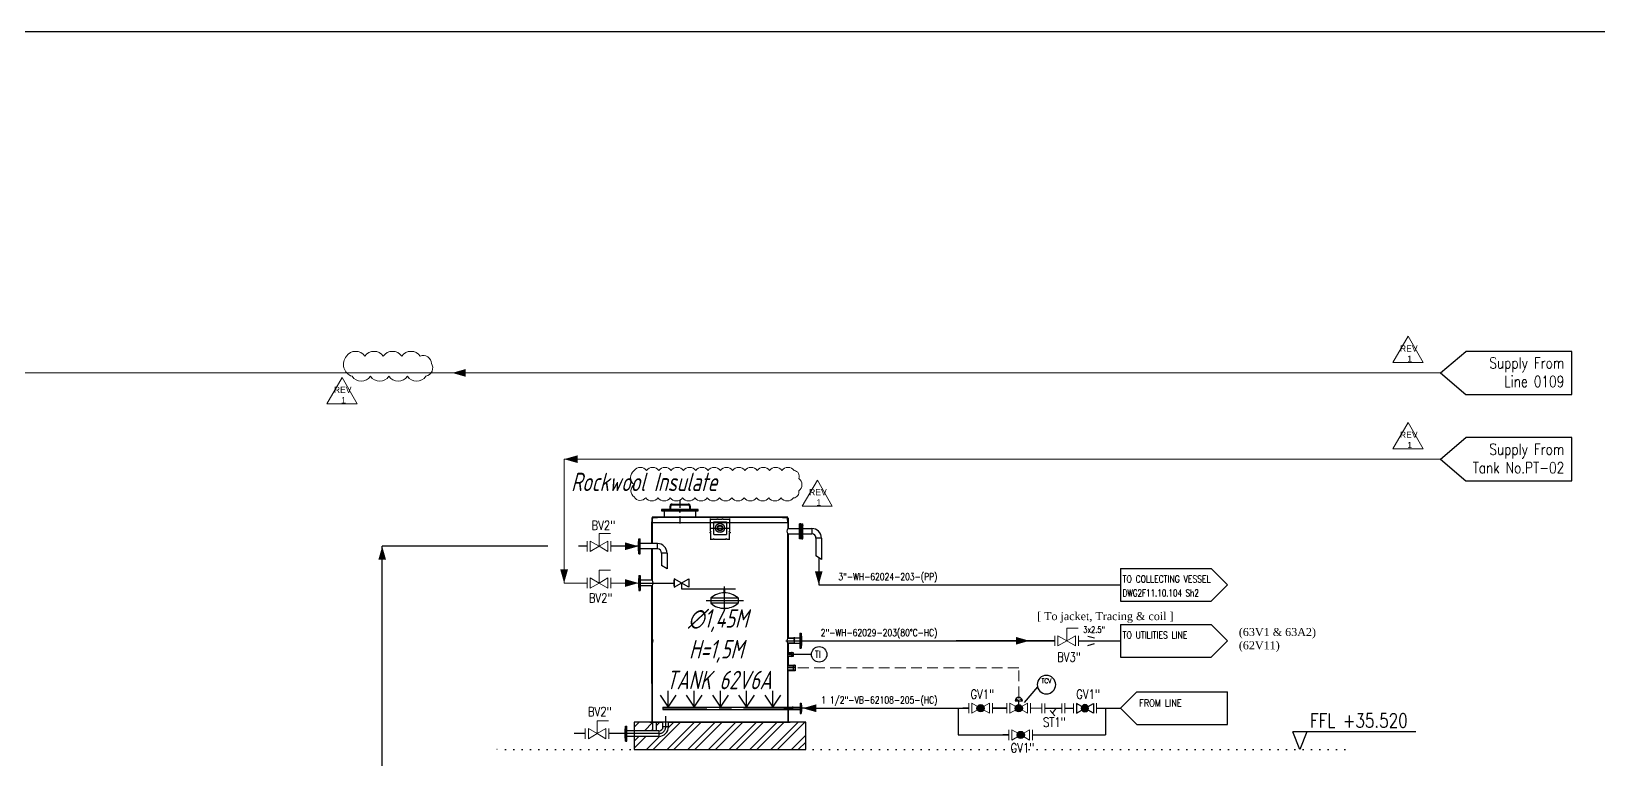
# Model space of a CAD drawing. Extents: x -29512 to 147477, y -5232 to 39709.
# Drawn here: x 138019.5 to 138274.2, y 8799.5 to 8917.7 of the extents above; entities that cross this region are included whole.
import ezdxf
from ezdxf.enums import TextEntityAlignment as Align

# ---------------------------------------------------------------- set-up
doc = ezdxf.new("R2010")
doc.units = 0
for name, pattern in [('ASSI', [16, 10, -2, 2, -2]), ('DASHDOT', [25.4, 12.7, -6.35, 0, -6.35]), ('DOTTED', [0.25, 0, -0.25]), ('HIDDEN', [0.375, 0.25, -0.125]), ('TRATTEGGIO', [5.5, 4, -1.5])]:
    doc.linetypes.add(name, pattern=pattern)
doc.layers.get('0').update_dxf_attribs({"linetype": 'CONTINUOUS'})
for name, color, linetype in [('DIMENSION', 3, 'CONTINUOUS'), ('NUVOLA', 6, 'CONTINUOUS'), ('P-0001', 7, 'CONTINUOUS'), ('RED', 1, 'CONTINUOUS'), ('roller', 11, 'CONTINUOUS'), ('S', 7, 'CONTINUOUS')]:
    doc.layers.add(name, color=color, linetype=linetype)
doc.layers.add('FITTING', color=7, linetype='CONTINUOUS', lineweight=13)
doc.layers.add('TAG', color=140, linetype='CONTINUOUS', lineweight=13)
doc.styles.add('A6', font='arial.ttf', dxfattribs={"height": 0.6})
doc.styles.add('C4', font='COMPLEX', dxfattribs={"height": 0.4})
doc.styles.add('Romans100', font='romans.shx', dxfattribs={"width": 0.8, "height": 200})
doc.styles.add('S25', font='SIMPLEX', dxfattribs={"width": 0.8, "height": 0.25})
doc.styles.add('S3', font='SIMPLEX', dxfattribs={"width": 0.9, "height": 0.3})
doc.styles.add('S35S', font='SIMPLEX', dxfattribs={"width": 0.5, "height": 0.35})
doc.styles.add('S3S', font='SIMPLEX', dxfattribs={"width": 0.7, "height": 0.3})
doc.styles.add('STYLE4', font='isocp.shx', dxfattribs={"width": 0.8, "oblique": 15, "height": 2})
pattern_1 = [(135, (138099.89216, 8775.12378), (-0.020797258, -0.020797258), [])]
pattern_2 = [(45, (138099.89216, 8775.12378), (-0.025996573, 0.025996573), [])]

# ---------------------------------------------------------------- blocks, each defined once
blk = doc.blocks.new('LOSAN', base_point=(47, 38))
for p, q in [((47, 38.7), (50.9, 38.7)), ((47, 37.3), (50.9, 37.3))]:
    blk.add_line(p, q)
at = {"layer": 'S'}
for tag, p, height, style, width in [('3', (47.1, 38.1), 0.35, 'S35S', 0.5), ('1', (47.1, 38.1), 0.3, 'S3', 0.9), ('4', (47.1, 37.5), 0.35, 'S35S', 0.5), ('2', (47.1, 37.5), 0.3, 'S3', 0.9)]:
    blk.add_attdef(tag, p, '', height=height, dxfattribs=dict(at, style=style, width=width))
blk = doc.blocks.new('STRUM', base_point=(33, 38))
blk.add_circle((33, 38), 0.6)
at = {"width": 0.9}
for tag, height, style, p in [('2', 0.3, 'S3', (33, 38.1)), ('1', 0.25, 'S25', (33, 37.6))]:
    blk.add_attdef(tag, text='', height=height, dxfattribs=dict(at, style=style)).set_placement(p, align=Align.CENTER)

msp = doc.modelspace()

# ---------------------------------------------------------------- hatches: boundary and pattern name
h = msp.add_hatch(color=256)
edge = h.paths.add_edge_path()
edge.add_arc((138173.7356, 8807.8003), 0.5901, 0, 360)
h = msp.add_hatch(color=256)
edge = h.paths.add_edge_path()
edge.add_arc((138179.9331, 8807.8003), 0.5901, 0, 360)
h = msp.add_hatch(color=256)
edge = h.paths.add_edge_path()
edge.add_arc((138190.6891, 8807.8003), 0.5901, -180, 180, ccw=False)
h = msp.add_hatch(color=256)
edge = h.paths.add_edge_path()
edge.add_arc((138180.248, 8803.4606), 0.5901, 0, 360)
at = {"layer": 'FITTING', "linetype": 'ByBlock', "lineweight": 5, "ltscale": 0.5}
h = msp.add_hatch(dxfattribs=at)
h.set_pattern_fill('ANSI32', color=252, scale=0.25, style=0)
h.set_pattern_definition([(45, (-3150.1367, -324.0055), (-1.683798023, 1.683798023), []), (45, (-3149.0142, -324.0055), (-1.683798023, 1.683798023), [])])
h.paths.add_polyline_path([(138145.3461, 8801.0792), (138145.3461, 8805.5209), (138123.0092, 8805.5209), (138123.0092, 8804.8032, -0.41421356), (138121.4453, 8803.2392), (138117.4327, 8803.2392), (138117.4327, 8801.0792)])
h.paths.add_polyline_path([(138120.4387, 8804.126), (138120.4387, 8805.5209), (138117.4327, 8805.5209), (138117.4327, 8804.126)], flags=16)
h.paths.add_polyline_path([(138121.4453, 8804.126, 0.41421356), (138122.1225, 8804.8032), (138122.1225, 8805.5209), (138121.027, 8805.5209), (138121.027, 8804.126)], flags=16)
at = {"layer": 'P-0001', "linetype": 'Continuous'}
h = msp.add_hatch(dxfattribs=at)
h.set_pattern_fill('_U', color=256, scale=0.036765, angle=45, style=0, pattern_type=0)
h.set_pattern_definition(pattern_2)
edge = h.paths.add_edge_path()
edge.add_line((138120.3747, 8837.9473), (138120.36, 8837.9473))
edge.add_line((138120.36, 8837.9473), (138120.36, 8838.8297))
edge.add_line((138120.36, 8838.8297), (138121.2423, 8838.8297))
edge.add_line((138121.2423, 8838.8297), (138121.2423, 8838.815))
edge.add_arc((138121.1835, 8838.815), 0.0588, 270, 360, ccw=False)
edge.add_line((138121.1835, 8838.7562), (138120.5511, 8838.7562))
edge.add_arc((138120.5511, 8838.6385), 0.1176, 90, 180)
edge.add_line((138120.4335, 8838.6385), (138120.4335, 8838.0062))
edge.add_arc((138120.3747, 8838.0062), 0.0588, 270, 360, ccw=False)
h = msp.add_hatch(dxfattribs=at)
h.set_pattern_fill('_U', color=256, scale=0.036765, angle=45, style=0, pattern_type=0)
h.set_pattern_definition(pattern_2)
edge = h.paths.add_edge_path()
edge.add_line((138142.4041, 8837.9473), (138142.4188, 8837.9473))
edge.add_line((138142.4188, 8837.9473), (138142.4188, 8838.8297))
edge.add_line((138142.4188, 8838.8297), (138141.5364, 8838.8297))
edge.add_line((138141.5364, 8838.8297), (138141.5364, 8838.815))
edge.add_arc((138141.5953, 8838.815), 0.0588, 180, 270)
edge.add_line((138141.5953, 8838.7562), (138142.2276, 8838.7562))
edge.add_arc((138142.2276, 8838.6385), 0.1176, 0, 90, ccw=False)
edge.add_line((138142.3453, 8838.6385), (138142.3453, 8838.0062))
edge.add_arc((138142.4041, 8838.0062), 0.0588, 180, 270)
h = msp.add_hatch(dxfattribs=at)
h.set_pattern_fill('_U', color=256, scale=0.029412, angle=135, style=0, pattern_type=0)
h.set_pattern_definition(pattern_1)
h.paths.add_polyline_path([(138142.4188, 8816.8738), (138143.3011, 8816.8738), (138143.3011, 8816.7842), (138143.0438, 8816.7762), (138143.0438, 8816.7598), (138142.4188, 8816.7598)])
h = msp.add_hatch(dxfattribs=at)
h.set_pattern_fill('_U', color=256, scale=0.029412, angle=135, style=0, pattern_type=0)
h.set_pattern_definition(pattern_1)
h.paths.add_polyline_path([(138142.4188, 8816.2267), (138143.3011, 8816.2267), (138143.3011, 8816.3163), (138143.0438, 8816.3243), (138143.0438, 8816.3407), (138142.4188, 8816.3407)])
h = msp.add_hatch(dxfattribs=at)
h.set_pattern_fill('_U', color=256, scale=0.029412, angle=135, style=0, pattern_type=0)
h.set_pattern_definition(pattern_1)
h.paths.add_polyline_path([(138143.3085, 8814.6789), (138143.5806, 8814.6874), (138143.5806, 8814.815), (138142.4188, 8814.815), (138142.4188, 8814.6642), (138143.3085, 8814.6642)])
h = msp.add_hatch(dxfattribs=at)
h.set_pattern_fill('_U', color=256, scale=0.029412, angle=135, style=0, pattern_type=0)
h.set_pattern_definition(pattern_1)
h.paths.add_polyline_path([(138142.4188, 8813.8738), (138142.4188, 8814.0245), (138143.3085, 8814.0245), (138143.3085, 8813.9995), (138143.5806, 8813.9911), (138143.5806, 8813.8738), (138142.4776, 8813.8738)])

# ---------------------------------------------------------------- linework, layer by layer
at = {"color": 1, "lineweight": 20}
for p, q in [((138243.2294, 8868.2096), (138240.7364, 8863.9555)), ((138243.2294, 8868.2096), (138245.6381, 8863.9555)), ((138240.7364, 8863.9555), (138245.6381, 8863.9555)), ((138069.9963, 8861.4913), (138067.5033, 8857.2371)), ((138069.9963, 8861.4913), (138072.405, 8857.2371)), ((138067.5033, 8857.2371), (138072.405, 8857.2371)), ((138243.2294, 8854.2022), (138240.7364, 8849.9481)), ((138243.2294, 8854.2022), (138245.6381, 8849.9481)), ((138240.7364, 8849.9481), (138245.6381, 8849.9481)), ((138147.2182, 8844.8694), (138144.7252, 8840.6153)), ((138147.2182, 8844.8694), (138149.6269, 8840.6153)), ((138144.7252, 8840.6153), (138149.6269, 8840.6153))]:
    msp.add_line(p, q, dxfattribs=at)
for p, q in [((138248.457, 8862.263), (138252.6071, 8865.7607)), ((138269.7824, 8865.7607), (138252.6071, 8865.7607)), ((138269.7824, 8858.7652), (138269.7824, 8865.7607)), ((138248.457, 8862.263), (138252.6071, 8858.7652)), ((138252.6071, 8858.7652), (138269.7824, 8858.7652)), ((138248.457, 8848.2556), (138252.6071, 8851.7533)), ((138269.7824, 8851.7533), (138252.6071, 8851.7533)), ((138269.7824, 8844.7578), (138269.7824, 8851.7533)), ((138248.457, 8848.2556), (138252.6071, 8844.7578)), ((138252.6071, 8844.7578), (138269.7824, 8844.7578)), ((138196.4476, 8830.5094), (138196.4476, 8825.2127)), ((138211.2025, 8830.5094), (138213.8508, 8827.8611)), ((138213.8508, 8827.8611), (138211.2025, 8825.2127)), ((138196.4476, 8821.4044), (138196.4476, 8816.1078)), ((138211.2025, 8821.4044), (138213.8508, 8818.7561)), ((138213.8508, 8818.7561), (138211.2025, 8816.1078)), ((138182.9726, 8811.2955), (138180.8334, 8808.7238)), ((138199.0959, 8810.4486), (138196.4766, 8807.8003)), ((138179.9331, 8808.9805), (138180.5232, 8808.9805)), ((138179.9331, 8807.8003), (138179.9331, 8808.9805)), ((138189.3122, 8808.5871), (138189.3122, 8807.0135)), ((138192.066, 8807.0135), (138189.3122, 8808.5871)), ((138189.3122, 8807.0135), (138192.066, 8808.5871)), ((138192.066, 8808.5871), (138192.066, 8807.0135)), ((138196.4766, 8807.8003), (138199.0959, 8805.152))]:
    msp.add_line(p, q)
at = {"color": 7, "lineweight": 20}
for p, q in [((138113.5719, 8836.1794), (138111.7271, 8836.1794)), ((138111.7271, 8834.1096), (138111.7271, 8836.1794)), ((138111.7271, 8828.1375), (138111.7271, 8830.2073)), ((138113.5719, 8830.2073), (138111.7271, 8830.2073)), ((138187.7326, 8818.7561), (138187.7326, 8820.8259)), ((138189.5774, 8820.8259), (138187.7326, 8820.8259)), ((138111.4239, 8803.6826), (138111.4239, 8805.7525)), ((138113.2687, 8805.7525), (138111.4239, 8805.7525))]:
    msp.add_line(p, q, dxfattribs=at)
at = {"lineweight": 15}
for p, q in [((138181.8554, 8807.8003), (138183.6995, 8807.8003)), ((138185.0319, 8807.4463), (138185.7944, 8806.5962)), ((138186.0349, 8807.8), (138185.4131, 8807.0213))]:
    msp.add_line(p, q, dxfattribs=at)
for points in [[(138183.6995, 8808.586), (138183.6995, 8807.0124)], [(138184.1941, 8808.586), (138184.1941, 8807.0124)], [(138186.9479, 8808.586), (138186.9479, 8807.0124)], [(138188.8175, 8808.586), (138188.8175, 8807.0124)]]:
    msp.add_lwpolyline(points, dxfattribs=at)
for centre in [(138173.7356, 8807.8003), (138179.9331, 8807.8003), (138180.248, 8803.4606)]:
    msp.add_circle(centre, 0.5901)
at = {"extrusion": (0, 0, -1)}
msp.add_ellipse((138190.6891, 8807.8003), major_axis=(-0.4173, 0.4173), ratio=1, start_param=5.49778714, end_param=11.78097245, dxfattribs=at)
at = {"layer": 'DIMENSION', "color": 7, "linetype": 'DASHDOT', "ltscale": 0.1}
msp.add_line((138124.858, 8841.6155), (138124.858, 8837.8097), dxfattribs=at)
at = {"layer": 'DIMENSION', "color": 0, "linetype": 'ByBlock', "ltscale": 0.5}
for p, q in [((138144.2938, 8837.495), (138144.2228, 8837.4464)), ((138144.2325, 8837.5006), (138144.2813, 8837.4394)), ((138144.9114, 8837.495), (138144.8404, 8837.4464)), ((138144.8502, 8837.5006), (138144.8989, 8837.4394)), ((138144.2938, 8835.6568), (138144.2228, 8835.6081)), ((138144.2325, 8835.6624), (138144.2813, 8835.6012)), ((138144.9114, 8835.6568), (138144.8404, 8835.6081)), ((138144.8502, 8835.6624), (138144.8989, 8835.6012)), ((138146.3068, 8836.9941), (138146.3068, 8836.1073)), ((138146.984, 8835.4301), (138146.984, 8832.5538)), ((138147.8708, 8835.4301), (138147.8708, 8831.9801)), ((138121.8965, 8832.989), (138121.8965, 8831.0015)), ((138122.7833, 8832.989), (138122.7833, 8830.4278)), ((138147.8708, 8831.9801), (138146.984, 8832.5538)), ((138122.7833, 8830.4278), (138121.8965, 8831.0015)), ((138146.2488, 8816.5503), (138143.3747, 8816.5503)), ((138213.8508, 8805.152), (138213.8508, 8810.4486)), ((138122.0842, 8807.987), (138122.0842, 8807.6135)), ((138145.2306, 8807.8003), (138171.8133, 8807.8003)), ((138170.0702, 8807.8003), (138170.0702, 8803.4606)), ((138171.8133, 8807.8003), (138170.8456, 8807.8003)), ((138170.8456, 8807.8003), (138171.8133, 8807.8003)), ((138178.0107, 8807.8003), (138175.658, 8807.8003)), ((138175.658, 8807.8003), (138178.0107, 8807.8003)), ((138179.9331, 8808.9805), (138179.3429, 8808.9805)), ((138179.3429, 8808.9805), (138179.9331, 8808.9805)), ((138184.1941, 8807.7992), (138186.9479, 8807.7992)), ((138187.4426, 8807.8003), (138188.8175, 8807.8003)), ((138192.5606, 8807.8013), (138196.4766, 8807.8003)), ((138194.0396, 8807.8003), (138194.0396, 8803.4606)), ((138109.5016, 8803.6826), (138107.6826, 8803.6826)), ((138170.0702, 8803.4606), (138178.3257, 8803.4606)), ((138178.3257, 8803.4606), (138177.3579, 8803.4606)), ((138177.3579, 8803.4606), (138178.3257, 8803.4606)), ((138182.1704, 8803.4606), (138194.0396, 8803.4606))]:
    msp.add_line(p, q, dxfattribs=at)
at = {"layer": 'DIMENSION', "color": 1, "linetype": 'ByBlock', "ltscale": 0.5}
for p, q in [((138076.4977, 8709.3713), (138076.4977, 8834.1096)), ((138103.4056, 8834.1096), (138076.4977, 8834.1096)), ((138109.8048, 8834.1096), (138108.4181, 8834.1096)), ((138118.1541, 8834.1096), (138113.6495, 8834.1096)), ((138147.4274, 8832.2669), (138147.4274, 8827.8611)), ((138147.4274, 8827.8611), (138196.4476, 8827.8611)), ((138142.0597, 8818.7561), (138185.8103, 8818.7561)), ((138169.7364, 8818.7561), (138185.8103, 8818.7561)), ((138185.8103, 8818.7561), (138169.7364, 8818.7561)), ((138189.655, 8818.7561), (138196.4476, 8818.7561))]:
    msp.add_line(p, q, dxfattribs=at)
at = {"layer": 'DIMENSION', "color": 4, "linetype": 'HIDDEN', "lineweight": 13, "ltscale": 7}
for p, q in [((138179.9331, 8814.3444), (138143.5806, 8814.3444)), ((138179.9331, 8809.5706), (138179.9331, 8814.3444))]:
    msp.add_line(p, q, dxfattribs=at)
at = {"layer": 'DIMENSION', "color": 6, "linetype": 'ByBlock', "ltscale": 0.5}
for p, q in [((138225.6059, 8801.0792), (138224.4694, 8803.9854)), ((138244.461, 8803.9854), (138224.4694, 8803.9854)), ((138226.7424, 8803.9854), (138225.6059, 8801.0792))]:
    msp.add_line(p, q, dxfattribs=at)
at = {"layer": 'DIMENSION', "color": 0, "linetype": 'DOTTED', "ltscale": 5}
msp.add_line((138232.8988, 8801.0792), (138095.1372, 8801.0792), dxfattribs=at)
at = {"layer": 'DIMENSION', "color": 6, "linetype": 'ByBlock', "ltscale": 0.5}
msp.add_lwpolyline([(138331.6955, 8607.5529), (137776.1705, 8607.5529), (137776.1705, 8917.7329), (138331.6955, 8917.7329)], close=True, dxfattribs=at)
at = {"layer": 'DIMENSION', "color": 0, "linetype": 'ByBlock', "ltscale": 0.5}
msp.add_lwpolyline([(138117.4327, 8801.0792), (138145.3461, 8801.0792), (138145.3461, 8805.5209), (138117.4327, 8805.5209)], close=True, dxfattribs=at)
msp.add_circle((138147.5025, 8816.5503), 1.2537, dxfattribs=at)
msp.add_arc((138179.9331, 8808.9805), 0.5901, 0, 180, dxfattribs=at)
at = {"layer": 'DIMENSION', "color": 3, "linetype": 'Continuous', "ltscale": 0.5}
for points in [[(138087.8657, 8862.263), (138090.0687, 8861.6335), (138090.0687, 8862.8924)], [(138106.0556, 8848.2556), (138108.2587, 8847.6261), (138108.2587, 8848.885)]]:
    msp.add_solid(points, dxfattribs=at)
at = {"layer": 'DIMENSION', "color": 1, "linetype": 'ByBlock', "ltscale": 0.5}
for points in [[(138076.4977, 8834.1096), (138077.1271, 8831.9065), (138075.8683, 8831.9065)], [(138118.1541, 8834.1096), (138115.951, 8833.4801), (138115.951, 8834.739)], [(138147.4274, 8827.8611), (138146.798, 8830.0641), (138148.0569, 8830.0641)], [(138181.6663, 8818.7561), (138179.4633, 8818.1267), (138179.4633, 8819.3856)]]:
    msp.add_solid(points, dxfattribs=at)
at = {"layer": 'FITTING', "color": 3, "linetype": 'ByBlock', "ltscale": 0.5}
for p, q in [((138087.8657, 8862.263), (137949.7995, 8862.263)), ((138087.8657, 8862.263), (138248.457, 8862.263)), ((138106.0556, 8828.1375), (138106.0556, 8848.2556)), ((138106.0556, 8848.2556), (138248.457, 8848.2556)), ((138109.8048, 8828.1375), (138106.0556, 8828.1375)), ((138118.1541, 8828.1375), (138113.6495, 8828.1375))]:
    msp.add_line(p, q, dxfattribs=at)
at = {"layer": 'FITTING', "lineweight": 20}
for p, q in [((138109.8048, 8833.2853), (138109.8048, 8834.9339)), ((138113.6495, 8833.2853), (138113.6495, 8834.9339)), ((138109.8048, 8827.3132), (138109.8048, 8828.9618)), ((138113.6495, 8827.3132), (138113.6495, 8828.9618)), ((138185.8103, 8817.9318), (138185.8103, 8819.5804)), ((138189.655, 8817.9318), (138189.655, 8819.5804)), ((138171.8133, 8806.976), (138171.8133, 8808.6246)), ((138175.658, 8806.976), (138175.658, 8808.6246)), ((138178.0107, 8806.976), (138178.0107, 8808.6246)), ((138181.8554, 8806.976), (138181.8554, 8808.6246)), ((138187.4426, 8806.976), (138187.4426, 8808.6246)), ((138192.5606, 8806.977), (138192.5606, 8808.6256)), ((138109.5016, 8802.8583), (138109.5016, 8804.5069)), ((138113.3463, 8802.8583), (138113.3463, 8804.5069)), ((138178.3257, 8802.6363), (138178.3257, 8804.2849)), ((138182.1704, 8802.6363), (138182.1704, 8804.2849))]:
    msp.add_line(p, q, dxfattribs=at)
at = {"layer": 'FITTING', "color": 6, "linetype": 'ByBlock', "ltscale": 0.5}
for points in [[(138070.6726, 8864.9859, -0.52056705), (138073.6726, 8864.9859, -0.52056705), (138076.6726, 8864.9859, -0.52056705), (138079.6726, 8864.9859, -0.52056705), (138082.6726, 8864.9859, -0.52056705), (138084.493, 8863.8063, -0.52056705), (138083.5893, 8861.7099, -0.52056705), (138080.5893, 8861.7099, -0.52056705), (138077.5893, 8861.7099, -0.52056705), (138074.5893, 8861.7099, -0.52056705), (138071.5893, 8861.7099, -0.52056705)], [(138117.4397, 8846.3892, -0.52056705), (138119.4397, 8846.3892, -0.52056705), (138121.4397, 8846.3892, -0.52056705), (138123.4397, 8846.3892, -0.52056705), (138125.4397, 8846.3892, -0.52056705), (138127.4397, 8846.3892, -0.52056705), (138129.4397, 8846.3892, -0.52056705), (138131.4397, 8846.3892, -0.52056705), (138133.4397, 8846.3892, -0.52056705), (138135.4397, 8846.3892, -0.52056705), (138137.4397, 8846.3892, -0.52056705), (138139.4397, 8846.3892, -0.52056705), (138141.4397, 8846.3892, -0.52056705), (138143.4397, 8846.3892, -0.52056705), (138144.1718, 8845.1213, -0.52056705), (138144.1718, 8843.1213, -0.52056705), (138143.309, 8841.9842, -0.52056705), (138141.309, 8841.9842, -0.52056705), (138139.309, 8841.9842, -0.52056705), (138137.309, 8841.9842, -0.52056705), (138135.309, 8841.9842, -0.52056705), (138133.309, 8841.9842, -0.52056705), (138131.309, 8841.9842, -0.52056705), (138129.309, 8841.9842, -0.52056705), (138127.309, 8841.9842, -0.52056705), (138125.309, 8841.9842, -0.52056705), (138123.309, 8841.9842, -0.52056705), (138121.309, 8841.9842, -0.52056705), (138119.309, 8841.9842, -0.52056705), (138117.4397, 8842.1149, -0.52056705), (138117.4397, 8844.1149, -0.52056705)]]:
    msp.add_lwpolyline(points, format="xyb", close=True, dxfattribs=at)
at = {"layer": 'FITTING', "lineweight": 20}
for points in [[(138111.7271, 8834.1096), (138110.2994, 8833.2853), (138110.2994, 8834.9339)], [(138111.7271, 8834.1096), (138113.1548, 8833.2853), (138113.1548, 8834.9339)], [(138111.7271, 8828.1375), (138110.2994, 8827.3132), (138110.2994, 8828.9618)], [(138111.7271, 8828.1375), (138113.1548, 8827.3132), (138113.1548, 8828.9618)], [(138187.7326, 8818.7561), (138186.3049, 8817.9318), (138186.3049, 8819.5804)], [(138187.7326, 8818.7561), (138189.1603, 8817.9318), (138189.1603, 8819.5804)], [(138173.7356, 8807.8003), (138172.3079, 8806.976), (138172.3079, 8808.6246)], [(138173.7356, 8807.8003), (138175.1634, 8806.976), (138175.1634, 8808.6246)], [(138179.9331, 8807.8003), (138178.5053, 8806.976), (138178.5053, 8808.6246)], [(138179.9331, 8807.8003), (138181.3608, 8806.976), (138181.3608, 8808.6246)], [(138111.4239, 8803.6826), (138109.9962, 8802.8583), (138109.9962, 8804.5069)], [(138111.4239, 8803.6826), (138112.8516, 8802.8583), (138112.8516, 8804.5069)], [(138180.248, 8803.4606), (138178.8203, 8802.6363), (138178.8203, 8804.2849)], [(138180.248, 8803.4606), (138181.6757, 8802.6363), (138181.6757, 8804.2849)]]:
    msp.add_lwpolyline(points, close=True, dxfattribs=at)
at = {"layer": 'FITTING', "linetype": 'ByBlock', "ltscale": 0.5}
msp.add_arc((138179.9331, 8808.6357), 0.6834, 30.294071, 149.705929, dxfattribs=at)
at = {"layer": 'FITTING', "color": 3, "linetype": 'ByBlock', "ltscale": 0.5}
for points in [[(138106.0556, 8828.1375), (138105.4262, 8830.3405), (138106.6851, 8830.3405)], [(138118.1541, 8828.1375), (138115.951, 8827.508), (138115.951, 8828.7669)]]:
    msp.add_solid(points, dxfattribs=at)
at = {"layer": 'P-0001', "linetype": 'Continuous'}
for p, q in [((138123.2702, 8840.0732), (138123.2702, 8840.6407)), ((138123.402, 8840.0732), (138123.402, 8840.6108)), ((138123.402, 8840.2243), (138123.402, 8840.6108)), ((138123.5933, 8840.9638), (138126.2238, 8840.9638)), ((138123.6039, 8840.8127), (138126.2132, 8840.8127)), ((138126.4152, 8840.6108), (138126.4152, 8840.0732)), ((138126.4152, 8840.6108), (138126.4152, 8840.2243)), ((138126.547, 8840.6407), (138126.547, 8840.0732)), ((138120.3011, 8838.6826), (138120.3011, 8838.0944)), ((138120.3011, 8838.6826), (138120.36, 8838.6826)), ((138120.3011, 8836.401), (138120.3011, 8838.0944)), ((138120.36, 8838.8297), (138120.36, 8838.6826)), ((138121.2423, 8838.8297), (138120.36, 8838.8297)), ((138120.36, 8838.6826), (138120.36, 8836.4585)), ((138120.36, 8837.9473), (138142.4188, 8837.9473)), ((138120.36, 8837.9473), (138120.3747, 8837.9473)), ((138120.4335, 8838.0062), (138120.4335, 8838.6385)), ((138120.5511, 8838.7562), (138121.1835, 8838.7562)), ((138141.5953, 8838.7562), (138121.1835, 8838.7562)), ((138141.5364, 8838.8297), (138121.2423, 8838.8297)), ((138121.2423, 8838.815), (138121.2423, 8838.8297)), ((138122.3137, 8839.8697), (138122.3137, 8838.8297)), ((138123.2065, 8838.8297), (138125.0545, 8838.8297)), ((138125.9413, 8838.8297), (138126.7479, 8838.8297)), ((138127.4024, 8839.8697), (138127.4024, 8838.8297)), ((138129.7516, 8838.5247), (138130.8801, 8838.5247)), ((138129.8534, 8836.5619), (138129.8534, 8838.5922)), ((138130.36, 8838.0944), (138132.4188, 8838.0944)), ((138130.36, 8836.0356), (138130.36, 8838.0944)), ((138130.8801, 8838.5247), (138130.9639, 8838.6267)), ((138130.9639, 8838.6267), (138131.0131, 8838.4443)), ((138131.0131, 8838.4443), (138131.0526, 8838.5247)), ((138131.0526, 8838.5247), (138131.3894, 8838.5247)), ((138131.1438, 8838.8297), (138131.635, 8838.8297)), ((138131.3894, 8838.5247), (138131.7262, 8838.5247)), ((138131.7262, 8838.5247), (138131.7656, 8838.4443)), ((138131.7656, 8838.4443), (138131.8149, 8838.6267)), ((138131.8149, 8838.6267), (138131.8987, 8838.5247)), ((138131.8987, 8838.5247), (138133.0271, 8838.5247)), ((138132.4188, 8838.0944), (138132.4188, 8836.0356)), ((138132.9254, 8838.5922), (138132.9254, 8836.5619)), ((138142.4188, 8838.8297), (138141.5364, 8838.8297)), ((138141.5364, 8838.8297), (138141.5364, 8838.815)), ((138141.5953, 8838.7562), (138142.2276, 8838.7562)), ((138142.3453, 8838.6385), (138142.3453, 8838.0062)), ((138142.4041, 8837.9473), (138142.4188, 8837.9473)), ((138142.4188, 8838.6826), (138142.4188, 8838.8297)), ((138142.4188, 8838.6826), (138142.4776, 8838.6826)), ((138142.4188, 8838.6826), (138142.4188, 8836.9941)), ((138142.4776, 8838.6826), (138142.4776, 8836.9941)), ((138144.5217, 8837.7639), (138144.3011, 8837.7639)), ((138144.3011, 8835.3375), (138144.3011, 8837.7639)), ((138144.5217, 8835.3375), (138144.5217, 8837.7639)), ((138144.61, 8835.3375), (138144.61, 8837.7639)), ((138144.61, 8837.7639), (138144.8306, 8837.7639)), ((138144.8306, 8835.3375), (138144.8306, 8837.7639)), ((138118.1982, 8832.8964), (138118.1982, 8835.3228)), ((138118.1982, 8835.3228), (138118.4188, 8835.3228)), ((138118.4188, 8832.8964), (138118.4188, 8835.3228)), ((138120.3011, 8834.553), (138120.3011, 8836.401)), ((138120.36, 8836.5276), (138120.36, 8834.553)), ((138120.36, 8836.4585), (138120.36, 8834.553)), ((138129.7073, 8836.3451), (138129.9537, 8836.4437)), ((138129.8534, 8836.217), (138129.7073, 8836.3451)), ((138129.796, 8835.2877), (138130.2838, 8835.2877)), ((138129.9537, 8836.4437), (138129.8534, 8836.5619)), ((138129.8534, 8836.217), (138129.8534, 8835.192)), ((138130.2838, 8835.2877), (138130.3676, 8835.3891)), ((138130.36, 8836.0356), (138132.4188, 8836.0356)), ((138130.3676, 8835.3891), (138130.4119, 8835.1871)), ((138130.4119, 8835.1871), (138130.4563, 8835.2877)), ((138130.4563, 8835.2877), (138131.3894, 8835.2877)), ((138131.3894, 8835.2877), (138132.3225, 8835.2877)), ((138132.3225, 8835.2877), (138132.3668, 8835.1871)), ((138132.3668, 8835.1871), (138132.4112, 8835.3891)), ((138132.4112, 8835.3891), (138132.4949, 8835.2877)), ((138132.4949, 8835.2877), (138132.9828, 8835.2877)), ((138132.9254, 8836.5619), (138132.8251, 8836.4437)), ((138132.8251, 8836.4437), (138133.0715, 8836.3451)), ((138133.0715, 8836.3451), (138132.9254, 8836.217)), ((138132.9254, 8835.192), (138132.9254, 8836.217)), ((138142.4188, 8836.9941), (138144.3011, 8836.9941)), ((138142.4188, 8824.8255), (138142.4188, 8836.1073)), ((138142.4188, 8836.1073), (138142.4188, 8833.601)), ((138142.4188, 8836.1073), (138142.4188, 8833.601)), ((138142.4188, 8836.1073), (138144.3011, 8836.1073)), ((138142.4776, 8836.1073), (138142.4776, 8821.9093)), ((138142.4776, 8833.5435), (138142.4776, 8836.1073)), ((138142.4776, 8836.1073), (138142.4776, 8834.4303)), ((138144.3011, 8836.1073), (138144.3011, 8836.9941)), ((138144.5217, 8835.3375), (138144.3011, 8835.3375)), ((138144.5658, 8837.3007), (138144.5217, 8837.3007)), ((138144.5658, 8835.8007), (138144.5217, 8835.8007)), ((138144.5658, 8835.8007), (138144.5658, 8837.3007)), ((138144.5658, 8837.3007), (138144.61, 8837.3007)), ((138144.5658, 8835.8007), (138144.5658, 8837.3007)), ((138144.5658, 8835.8007), (138144.61, 8835.8007)), ((138144.61, 8835.3375), (138144.8306, 8835.3375)), ((138144.8306, 8836.9941), (138146.3068, 8836.9941)), ((138144.8306, 8836.1073), (138146.3068, 8836.1073)), ((138147.8708, 8835.4301), (138146.984, 8835.4301)), ((138118.1541, 8834.8596), (138118.1982, 8834.8596)), ((138118.1541, 8833.3596), (138118.1541, 8834.8596)), ((138118.1541, 8833.3596), (138118.1982, 8833.3596)), ((138118.1982, 8832.8964), (138118.4188, 8832.8964)), ((138121.2193, 8834.553), (138118.4188, 8834.553)), ((138121.2193, 8833.6662), (138118.4188, 8833.6662)), ((138120.3011, 8828.5809), (138120.3011, 8833.6662)), ((138120.36, 8833.6662), (138120.36, 8828.5809)), ((138120.36, 8833.6662), (138120.36, 8828.5809)), ((138121.2193, 8833.6662), (138121.2193, 8834.553)), ((138122.7833, 8832.989), (138121.8965, 8832.989)), ((138118.1541, 8828.8875), (138118.1982, 8828.8875)), ((138118.1541, 8828.8875), (138118.1541, 8827.3875)), ((138118.1541, 8827.3875), (138118.1982, 8827.3875)), ((138118.1982, 8829.3507), (138118.1982, 8826.9242)), ((138118.1982, 8829.3507), (138118.4188, 8829.3507)), ((138118.4188, 8829.3507), (138118.4188, 8826.9242)), ((138120.36, 8828.5809), (138118.4188, 8828.5809)), ((138120.36, 8827.6941), (138118.4188, 8827.6941)), ((138120.3011, 8826.8802), (138120.3011, 8827.6941)), ((138120.36, 8827.6941), (138120.36, 8826.9781)), ((138123.9454, 8827.6941), (138123.9454, 8828.5809)), ((138118.1982, 8826.9242), (138118.4188, 8826.9242)), ((138120.3011, 8811.8089), (138120.3011, 8827.1363)), ((138120.36, 8827.1938), (138120.36, 8811.8116)), ((138142.4188, 8821.9005), (138142.4188, 8824.8255)), ((138120.3011, 8821.9093), (138120.3011, 8819.1995)), ((138120.36, 8819.1995), (138120.36, 8821.9005)), ((138142.4188, 8819.1995), (138142.4188, 8821.9005)), ((138142.4776, 8821.9093), (138142.4776, 8819.1995)), ((138144.36, 8819.9693), (138144.5806, 8819.9693)), ((138144.36, 8819.9693), (138144.36, 8817.5429)), ((138144.5806, 8819.9693), (138144.5806, 8817.5429)), ((138143.4656, 8819.142), (138142.3784, 8819.142)), ((138143.4656, 8818.3702), (138142.3784, 8818.3702)), ((138144.36, 8819.1995), (138142.4188, 8819.1995)), ((138144.36, 8818.3127), (138142.4188, 8818.3127)), ((138142.4188, 8816.8738), (138142.4188, 8818.3127)), ((138142.4776, 8818.3127), (138142.4776, 8816.8738)), ((138143.4072, 8818.9122), (138143.5233, 8818.9566)), ((138143.4656, 8818.8763), (138143.4072, 8818.9122)), ((138143.4656, 8818.9946), (138143.4656, 8819.362)), ((138143.5233, 8818.9566), (138143.4656, 8818.9946)), ((138143.4656, 8818.2429), (138143.4656, 8818.8763)), ((138144.36, 8817.5429), (138144.5806, 8817.5429)), ((138144.5806, 8819.5061), (138144.6247, 8819.5061)), ((138144.5806, 8818.0061), (138144.6247, 8818.0061)), ((138144.6247, 8819.5061), (138144.6247, 8818.0061)), ((138142.4188, 8816.8738), (138143.3011, 8816.8738)), ((138142.4188, 8816.7598), (138142.4188, 8816.8738)), ((138142.4188, 8816.3407), (138142.4188, 8816.7598)), ((138142.4188, 8816.7598), (138143.0438, 8816.7598)), ((138142.4188, 8816.3407), (138143.0438, 8816.3407)), ((138142.4188, 8816.2267), (138142.4188, 8816.3407)), ((138143.3011, 8816.2267), (138142.4188, 8816.2267)), ((138142.4188, 8807.987), (138142.4188, 8816.2267)), ((138142.4188, 8814.815), (138143.5806, 8814.815)), ((138142.4188, 8814.6642), (138143.3085, 8814.6642)), ((138142.4776, 8816.2267), (138142.4776, 8814.815)), ((138143.3011, 8816.7945), (138143.0438, 8816.7865)), ((138143.0438, 8816.7762), (138143.0438, 8816.7865)), ((138143.3011, 8816.7842), (138143.0438, 8816.7762)), ((138143.0438, 8816.7598), (138143.0438, 8816.7762)), ((138143.0438, 8816.3407), (138143.0438, 8816.7598)), ((138143.0438, 8816.3243), (138143.0438, 8816.3407)), ((138143.3011, 8816.3163), (138143.0438, 8816.3243)), ((138143.0438, 8816.314), (138143.0438, 8816.3243)), ((138143.3011, 8816.306), (138143.0438, 8816.314)), ((138143.3011, 8816.8738), (138143.3011, 8816.7945)), ((138143.3011, 8816.7945), (138143.3011, 8816.7842)), ((138143.3011, 8816.7842), (138143.3011, 8816.3163)), ((138143.3011, 8816.3163), (138143.3011, 8816.306)), ((138143.3011, 8816.306), (138143.3011, 8816.2267)), ((138143.5806, 8814.6977), (138143.3085, 8814.6892)), ((138143.3085, 8814.6789), (138143.3085, 8814.6892)), ((138143.5806, 8814.6874), (138143.3085, 8814.6789)), ((138143.3085, 8814.6642), (138143.3085, 8814.6789)), ((138143.3085, 8814.0245), (138143.3085, 8814.6642)), ((138143.5806, 8814.815), (138143.5806, 8814.6977)), ((138143.5806, 8814.6977), (138143.5806, 8814.6874)), ((138143.5806, 8814.6874), (138143.5806, 8814.0014)), ((138120.3011, 8813.5503), (138120.3011, 8809.4892)), ((138120.36, 8813.6091), (138120.36, 8809.5467)), ((138142.4188, 8814.0245), (138143.3085, 8814.0245)), ((138142.4776, 8813.8738), (138142.4188, 8813.8738)), ((138142.4776, 8807.987), (138142.4776, 8813.8738)), ((138143.5806, 8813.8738), (138142.4776, 8813.8738)), ((138143.3085, 8814.0098), (138143.3085, 8814.0245)), ((138143.5806, 8814.0014), (138143.3085, 8814.0098)), ((138143.3085, 8813.9995), (138143.3085, 8814.0098)), ((138143.5806, 8813.9911), (138143.3085, 8813.9995)), ((138143.5806, 8814.0014), (138143.5806, 8813.9911)), ((138143.5806, 8813.9911), (138143.5806, 8813.8738)), ((138120.3011, 8809.4892), (138120.3011, 8805.5944)), ((138120.36, 8809.5467), (138120.36, 8805.5944)), ((138122.0842, 8807.987), (138144.4188, 8807.987)), ((138122.0842, 8807.6135), (138144.4188, 8807.6135)), ((138141.8283, 8807.8875), (138141.8529, 8807.9104)), ((138141.8835, 8807.8635), (138141.8283, 8807.8875)), ((138141.8529, 8807.9104), (138141.8529, 8808.0365)), ((138141.8529, 8807.9373), (138143.2005, 8807.9373)), ((138141.8529, 8807.851), (138141.8835, 8807.8635)), ((138141.8529, 8807.5613), (138141.8529, 8807.851)), ((138141.8529, 8807.6632), (138143.2024, 8807.6632)), ((138142.4188, 8807.6135), (138142.4188, 8805.5944)), ((138142.4776, 8807.6135), (138142.4776, 8805.5944)), ((138143.1542, 8807.8695), (138143.2005, 8807.8753)), ((138143.237, 8807.8379), (138143.1542, 8807.8695)), ((138143.2005, 8807.8753), (138143.2005, 8808.0951)), ((138143.2024, 8807.8232), (138143.237, 8807.8379)), ((138143.2024, 8807.58), (138143.2024, 8807.8232)), ((138144.6247, 8808.4253), (138144.3894, 8808.4253)), ((138144.3894, 8807.1753), (138144.6247, 8807.1753)), ((138144.4188, 8808.6459), (138144.5953, 8808.6459)), ((138144.4188, 8808.6459), (138144.4188, 8806.9547)), ((138144.4188, 8806.9547), (138144.5953, 8806.9547)), ((138144.5953, 8808.6459), (138144.5953, 8806.9547)), ((138144.5953, 8808.3003), (138144.6247, 8808.3003)), ((138144.5953, 8807.3003), (138144.6247, 8807.3003)), ((138144.6247, 8808.3003), (138144.6247, 8807.3003)), ((138115.97, 8804.4326), (138116.0142, 8804.4326)), ((138115.97, 8802.9326), (138115.97, 8804.4326)), ((138116.0142, 8802.4694), (138116.0142, 8804.8959)), ((138116.0142, 8804.8959), (138116.2347, 8804.8959)), ((138116.2347, 8802.4694), (138116.2347, 8804.8959)), ((138119.9923, 8805.5944), (138142.7864, 8805.5944)), ((138119.9923, 8805.5944), (138119.9923, 8805.5209)), ((138119.9923, 8805.5209), (138122.1225, 8805.5209)), ((138120.4387, 8805.5209), (138120.4387, 8804.126)), ((138121.027, 8805.5209), (138121.027, 8804.126)), ((138122.1225, 8804.8032), (138122.1225, 8805.5944)), ((138123.0092, 8804.8032), (138122.1225, 8804.8032)), ((138123.0092, 8804.8032), (138123.0092, 8805.5944)), ((138123.0092, 8805.5209), (138142.7864, 8805.5209)), ((138142.7864, 8805.5944), (138142.7864, 8805.5209)), ((138115.97, 8802.9326), (138116.0142, 8802.9326)), ((138116.0142, 8802.4694), (138116.2347, 8802.4694)), ((138121.4453, 8804.126), (138116.2347, 8804.126)), ((138121.4453, 8803.2392), (138116.2347, 8803.2392)), ((138121.4453, 8804.126), (138121.4453, 8803.2392))]:
    msp.add_line(p, q, dxfattribs=at)
at = {"layer": 'P-0001', "linetype": 'ASSI'}
for p, q in [((138144.257, 8837.4698), (138144.5658, 8837.4698)), ((138144.8747, 8837.4698), (138144.5658, 8837.4698)), ((138118.4629, 8835.0287), (138118.1541, 8835.0287)), ((138129.8534, 8837.065), (138132.828, 8837.065)), ((138144.5658, 8835.6316), (138144.257, 8835.6316)), ((138144.5658, 8835.6316), (138144.8747, 8835.6316)), ((138118.1541, 8833.1905), (138118.4629, 8833.1905)), ((138118.1541, 8829.0566), (138118.4629, 8829.0566)), ((138118.1541, 8828.1375), (138123.9454, 8828.1375)), ((138125.1219, 8828.1375), (138125.1219, 8827.1963)), ((138118.4629, 8827.2184), (138118.1541, 8827.2184)), ((138125.1219, 8827.1963), (138126.8076, 8827.1963)), ((138126.8076, 8827.1963), (138133.9195, 8827.1963)), ((138144.6247, 8819.6752), (138144.3158, 8819.6752)), ((138144.3158, 8817.837), (138144.6247, 8817.837)), ((138143.3747, 8816.5503), (138142.3453, 8816.5503)), ((138143.6541, 8814.3444), (138142.3453, 8814.3444)), ((138145.2306, 8807.8003), (138122.0842, 8807.8003)), ((138116.2789, 8804.6017), (138115.97, 8804.6017)), ((138122.5658, 8804.8032), (138122.5658, 8806.5247)), ((138121.4453, 8803.6826), (138113.3463, 8803.6826)), ((138115.97, 8802.7635), (138116.2789, 8802.7635))]:
    msp.add_line(p, q, dxfattribs=at)
at = {"layer": 'P-0001', "linetype": 'TRATTEGGIO'}
for p, q in [((138123.9454, 8827.4582), (138126.2983, 8828.8167)), ((138123.9454, 8828.8167), (138123.9454, 8827.4582)), ((138126.2983, 8827.4582), (138123.9454, 8828.8167)), ((138126.2983, 8828.8167), (138126.2983, 8827.4582))]:
    msp.add_line(p, q, dxfattribs=at)
at = {"layer": 'P-0001', "color": 30, "linetype": 'ASSI', "true_color": 0xff842e}
for p, q in [((138132.1114, 8823.7345), (138132.1114, 8827.589)), ((138129.129, 8825.2845), (138135.2171, 8825.2845)), ((138129.9055, 8825.7257), (138134.3173, 8825.7257)), ((138129.9055, 8825.7257), (138129.9055, 8824.8434)), ((138134.3173, 8824.8434), (138129.9055, 8824.8434)), ((138132.0673, 8826.5393), (138132.0673, 8827.1963)), ((138132.1555, 8826.5393), (138132.1555, 8827.1963)), ((138134.3173, 8825.7257), (138134.3173, 8824.8434))]:
    msp.add_line(p, q, dxfattribs=at)
at = {"layer": 'P-0001', "linetype": 'Continuous'}
for points in [[(138127.8264, 8839.9715), (138127.8264, 8840.0732), (138121.8896, 8840.0732), (138121.8896, 8839.9715)], [(138127.8264, 8839.8697), (138127.8264, 8839.9715), (138121.8896, 8839.9715), (138121.8896, 8839.8697)]]:
    msp.add_lwpolyline(points, close=True, dxfattribs=at)
msp.add_circle((138131.3894, 8837.065), 0.7353, dxfattribs=at)
at = {"layer": 'P-0001', "linetype": 'TRATTEGGIO'}
for radius in [0.4434, 0.3619]:
    msp.add_circle((138131.3894, 8837.065), radius, dxfattribs=at)
at = {"layer": 'P-0001', "linetype": 'Continuous'}
for centre, radius, start, end in [((138123.5933, 8840.6407), 0.3231, 90, 180), ((138123.6039, 8840.6108), 0.202, 90, 180), ((138126.2132, 8840.6108), 0.202, 0, 90), ((138126.2238, 8840.6407), 0.3231, 0, 90), ((138120.3747, 8838.0062), 0.0588, 270, 0), ((138120.5511, 8838.6385), 0.1176, 90, 180), ((138121.1835, 8838.815), 0.0588, 270, 0), ((138141.5953, 8838.815), 0.0588, 180, 270), ((138142.2276, 8838.6385), 0.1176, 0, 90), ((138142.4041, 8838.0062), 0.0588, 180, 270), ((138142.9894, 8836.5507), 0.7227, 142.153341, 217.846659), ((138146.3068, 8835.4301), 1.564, 0, 90), ((138146.3068, 8835.4301), 0.6772, 0, 90), ((138121.2193, 8832.989), 1.564, 0, 90), ((138121.2193, 8832.989), 0.6772, 0, 90), ((138119.7893, 8828.1375), 0.7227, 322.153341, 37.846659), ((138119.7893, 8818.7561), 0.7227, 322.153341, 37.846659), ((138142.9894, 8818.7561), 0.7227, 142.153341, 217.846659), ((138121.4453, 8804.8032), 0.6772, 270, 0), ((138121.4453, 8804.8032), 1.564, 270, 0)]:
    msp.add_arc(centre, radius, start, end, dxfattribs=at)
at = {"layer": 'P-0001', "color": 30, "linetype": 'ASSI', "true_color": 0xff842e}
for centre, start, end in [((138132.1114, 8823.1433), 49.496564, 130.503436), ((138132.1114, 8827.4258), 229.496564, 310.503436)]:
    msp.add_arc(centre, 3.3963, start, end, dxfattribs=at)
at = {"layer": 'P-0001', "linetype": 'ASSI'}
msp.add_arc((138121.4453, 8804.8032), 1.1206, 270, 0, dxfattribs=at)
at = {"layer": 'RED', "color": 0}
msp.add_solid([(138144.8175, 8807.8003), (138147.0205, 8808.4297), (138147.0205, 8807.1708)], dxfattribs=at)
at = {"layer": 'roller', "linetype": 'ByBlock', "lineweight": 30}
for p, q in [((138121.6464, 8809.9463), (138122.9545, 8807.9866)), ((138122.9545, 8807.9866), (138122.9545, 8810.6477)), ((138122.9545, 8807.9866), (138124.2626, 8809.9463)), ((138125.8964, 8809.9463), (138127.2045, 8807.9866)), ((138127.2045, 8807.9866), (138127.2045, 8810.6477)), ((138127.2045, 8807.9866), (138128.5126, 8809.9463)), ((138130.1463, 8809.9463), (138131.4544, 8807.9866)), ((138131.4544, 8807.9866), (138131.4544, 8810.6477)), ((138131.4544, 8807.9866), (138132.7625, 8809.9463)), ((138134.3964, 8809.9463), (138135.7045, 8807.9866)), ((138135.7045, 8807.9866), (138135.7045, 8810.6477)), ((138135.7045, 8807.9866), (138137.0126, 8809.9463)), ((138138.6459, 8809.9463), (138139.9543, 8807.9861)), ((138139.9543, 8807.9861), (138139.9543, 8810.6477)), ((138139.9543, 8807.9861), (138141.2627, 8809.9463))]:
    msp.add_line(p, q, dxfattribs=at)
at = {"layer": 'S'}
for p, q in [((138191.1473, 8819.5172), (138192.2129, 8819.2128)), ((138191.1473, 8817.995), (138192.2129, 8818.2994))]:
    msp.add_line(p, q, dxfattribs=at)

# ---------------------------------------------------------------- block references
ref = msp.add_blockref('LOSAN', (138196.4476, 8827.8611), dxfattribs=dict(xscale=3.783312564781909, yscale=3.783312564752279, zscale=3.783312564752145))
ref.add_attrib('1', 'TO COLLECTING VESSEL', (138196.8259, 8828.2394), dxfattribs={"layer": 'S', "height": 1.134994, "style": 'S3', "width": 0.8})
ref.add_attrib('2', 'DWG2F11.10.104 Sh2', (138196.8259, 8825.9694), dxfattribs={"layer": 'S', "height": 1.134994, "style": 'S3', "width": 0.75})
ref = msp.add_blockref('LOSAN', (138196.4476, 8818.7561), dxfattribs=dict(xscale=3.783312564781909, yscale=3.783312564752279, zscale=3.783312564752145))
ref.add_attrib('1', 'TO UTILITIES LINE', (138196.8259, 8819.1344), dxfattribs={"layer": 'S', "height": 1.134994, "style": 'S3', "width": 0.8})
ref = msp.add_blockref('STRUM', (138184.4339, 8811.6342), dxfattribs=dict(xscale=-2.5, yscale=2.5, zscale=2.5))
ref.add_attrib('2', 'TCV', dxfattribs={"height": 0.75, "style": 'S3', "width": 0.9}).set_placement((138184.4339, 8811.8842), align=Align.CENTER)
ref = msp.add_blockref('LOSAN', (138199.0959, 8807.8003), dxfattribs=dict(xscale=3.783312564773951, yscale=3.783312564744847, zscale=3.783312564745332))
ref.add_attrib('1', 'FROM LINE ', (138199.5138, 8808.0764), dxfattribs={"layer": 'S', "height": 1.13499, "style": 'S3S', "width": 0.85})

# ---------------------------------------------------------------- texts
at = {"color": 1, "lineweight": 25, "char_height": 1, "width": 6.090532, "attachment_point": 1, "style": 'C4'}
for insert in [(138240.1999, 8866.7328), (138066.9668, 8860.0144), (138240.1999, 8852.7254), (138144.1887, 8843.3926)]:
    msp.add_mtext('\\pi1.6698;{\\f@Arial Unicode MS|b0|i0|c0|p34;REV\\P\\pi2.8608;1}', dxfattribs=dict(at, insert=insert))
at = {"char_height": 1.8, "width": 21.127355, "attachment_point": 3, "style": 'S25'}
for s, insert in [('\\pi-1.8,l1.8,t1.8;Supply From \\PLine 0109', (138268.5711, 8864.7754)), ('\\pi-1.8,l1.8,t1.8;Supply From \\PTank No.PT-02', (138268.5711, 8850.768))]:
    msp.add_mtext(s, dxfattribs=dict(at, insert=insert))
at = {"layer": 'DIMENSION', "color": 1, "char_height": 3, "style": 'STYLE4'}
for s, insert, attachment_point in [('Rockwool Insulate', (138130.9291, 8846.0593), 3), ('\\pi-4.9214;∅1,45M \\P\\pi-4.7417;H=1,5M\\P\\pi-8.4677;TANK 62V6A', (138131.1058, 8823.888), 1)]:
    msp.add_mtext(s, dxfattribs=dict(at, insert=insert, attachment_point=attachment_point))
at = {"layer": 'NUVOLA', "char_height": 1.3, "width": 49.088628, "attachment_point": 1, "style": 'A6'}
for s, insert in [('\\fTimes New Roman|b0|i0|c0|p18;\\C6;[ To jacket, Tracing & coil ]}', (138182.8996, 8823.408)), ('{\\fTimes New Roman|b0|i0|c0|p18;\\C6;(63V1 & 63A2)}', (138215.6935, 8820.8334)), ('{\\fTimes New Roman|b0|i0|c0|p18;\\C6;(62V11)}', (138215.6935, 8818.6754))]:
    msp.add_mtext(s, dxfattribs=dict(at, insert=insert))
at = {"layer": 'S', "style": 'S25', "width": 0.8}
for s, height, p in [('3"-WH-62024-203-(PP)', 1.1291, (138166.7237, 8828.6176)), ('2"-WH-62029-203(80%%DC-HC)', 1.1291, (138166.7237, 8819.5126)), ('3x2.5"', 1, (138193.936, 8820.0753)), ('TI', 1.12913, (138147.7397, 8816.0045)), ('1 1/2"-VB-62108-205-(HC)', 1.1291, (138166.7237, 8808.5568))]:
    msp.add_text(s, height=height, dxfattribs=at).set_placement(p, align=Align.RIGHT)
at = {"layer": 'S', "color": 6, "lineweight": 15, "style": 'S25', "width": 0.8}
msp.add_text('FFL +35.520', height=2.2582, dxfattribs=at).set_placement((138243.141, 8804.679), align=Align.RIGHT)
at = {"layer": 'TAG', "color": 6, "lineweight": 20, "style": 'Romans100', "width": 0.8}
for s, p in [('BV2"', (138114.3675, 8836.7515)), ('BV2"', (138113.9274, 8824.9633)), ('BV3"', (138190.0301, 8815.3529)), ('GV1"', (138175.9413, 8809.3256)), ('GV1"', (138193.1305, 8809.3256)), ('BV2"', (138113.7827, 8806.5028)), ('ST1"', (138187.5698, 8804.7878)), ('GV1"', (138182.4537, 8800.6201))]:
    msp.add_text(s, height=1.5, dxfattribs=at).set_placement(p, align=Align.RIGHT)

doc.saveas('drawing.dxf')
